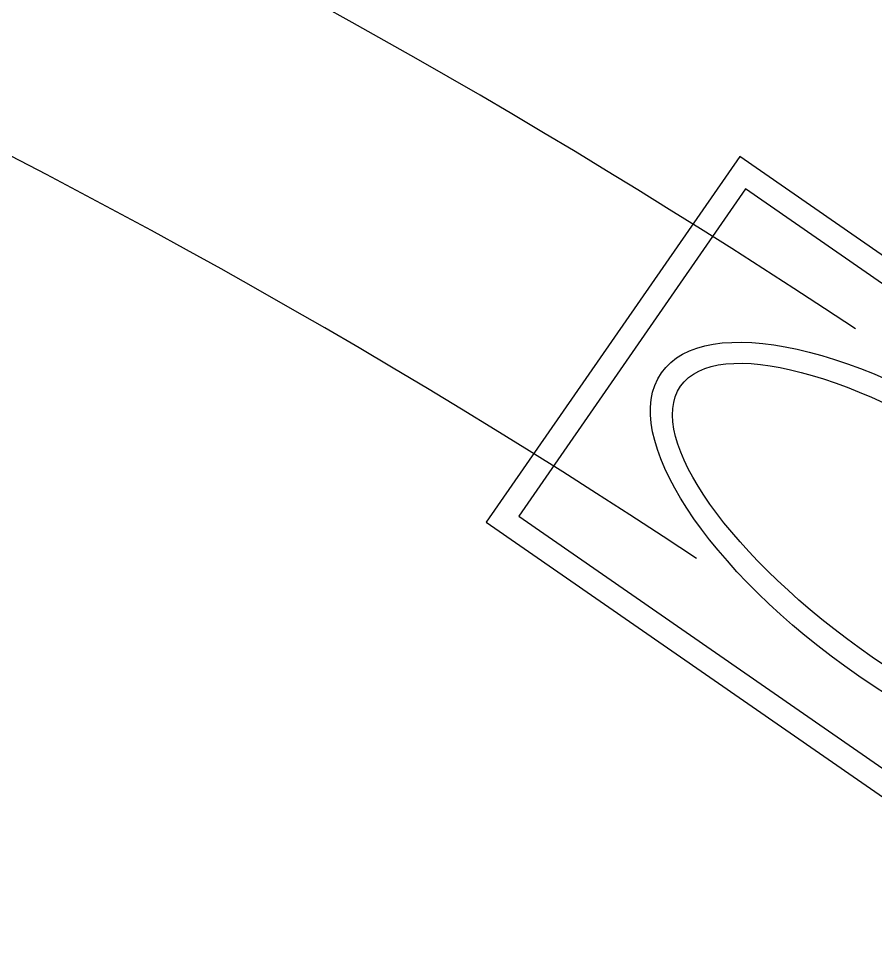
# Model space of a CAD drawing. Header units: feet. Extents: x 6037 to 11520, y 4436 to 7866.
# Drawn here: x 10385.46 to 10401.01, y 6303.62 to 6320.29 of the extents above; entities that cross this region are included whole.
import ezdxf

# ---------------------------------------------------------------- set-up
doc = ezdxf.new("R2010")
doc.units = ezdxf.units.FT
doc.header["$LTSCALE"] = 0.4
doc.header["$MEASUREMENT"] = 0
doc.layers.add('STORM', color=7, linetype='Continuous')
doc.layers.add('STORM INLET', color=7, linetype='Continuous')

msp = doc.modelspace()

# ---------------------------------------------------------------- linework, layer by layer
at = {"layer": 'STORM', "color": 5}
for radius, start, end in [(137.557, 56.43409, 74.23296), (132.494, 56.47739, 76.41813)]:
    msp.add_arc((10324.588, 6200.037), radius, start, end, dxfattribs=at)
at = {"layer": 'STORM INLET', "flags": 128}
for points in [[(10393.945, 6311.151), (10404.818, 6303.616), (10409.416, 6310.252), (10398.544, 6317.785)], [(10394.538, 6311.259), (10404.71, 6304.208), (10408.825, 6310.144), (10398.651, 6317.195)]]:
    msp.add_lwpolyline(points, close=True, dxfattribs=at)
at = {"layer": 'STORM INLET'}
for major_axis, ratio in [((4.997, -3.463), 0.408128), ((4.648, -3.221), 0.36366)]:
    msp.add_ellipse((10402.12, 6310.396), major_axis=major_axis, ratio=ratio, dxfattribs=at)

doc.saveas('drawing.dxf')
